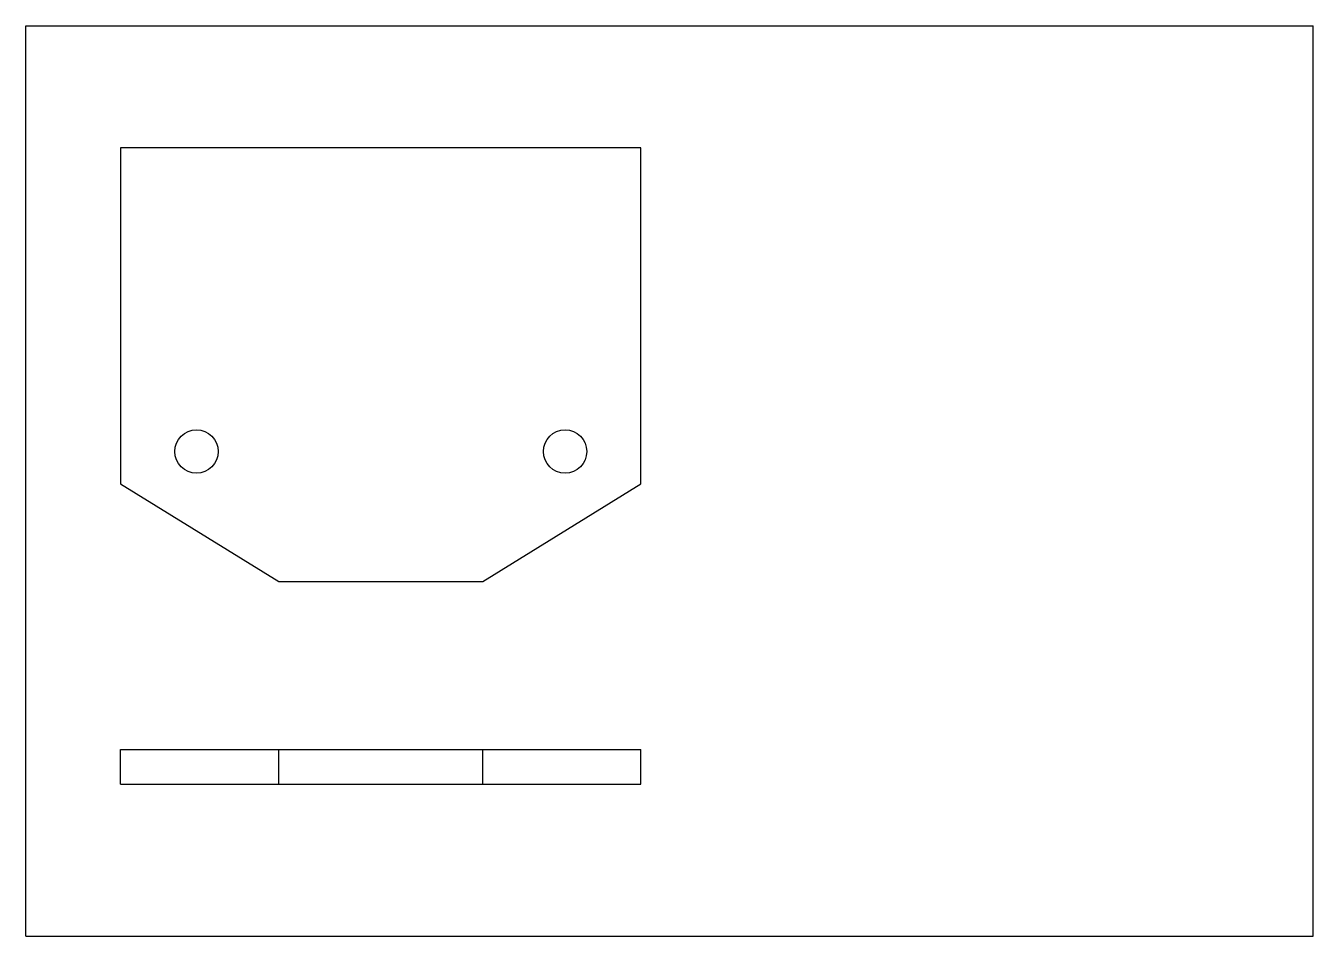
# Model space of a CAD drawing. Header units: inches. Extents: x 0 to 11.7, y 0 to 8.3.
import ezdxf

# ---------------------------------------------------------------- set-up
doc = ezdxf.new("R2010")
doc.units = ezdxf.units.IN
doc.header["$LTSCALE"] = 0.64311
doc.header["$MEASUREMENT"] = 0
doc.layers.get('0').update_dxf_attribs({"linetype": 'CONTINUOUS'})

msp = doc.modelspace()

# ---------------------------------------------------------------- linework, layer by layer
at = {"color": 7, "linetype": 'CONTINUOUS'}
for p, q in [((0, 0), (0, 8.268)), ((0, 8.268), (11.693, 8.268)), ((11.693, 0), (11.693, 8.268)), ((0.862, 7.158), (0.862, 4.107)), ((5.587, 7.158), (0.862, 7.158)), ((5.587, 4.107), (5.587, 7.158)), ((0.862, 4.107), (2.299, 3.221)), ((4.15, 3.221), (5.587, 4.107)), ((2.299, 3.221), (4.15, 3.221)), ((0.862, 1.38), (0.862, 1.695)), ((0.862, 1.695), (5.587, 1.695)), ((2.299, 1.38), (2.299, 1.695)), ((4.15, 1.38), (4.15, 1.695)), ((5.587, 1.38), (5.587, 1.695)), ((0.862, 1.38), (5.587, 1.38)), ((0, 0), (11.693, 0))]:
    msp.add_line(p, q, dxfattribs=at)
for centre in [(1.551, 4.402), (4.898, 4.402)]:
    msp.add_circle(centre, 0.197, dxfattribs=at)

doc.saveas('drawing.dxf')
